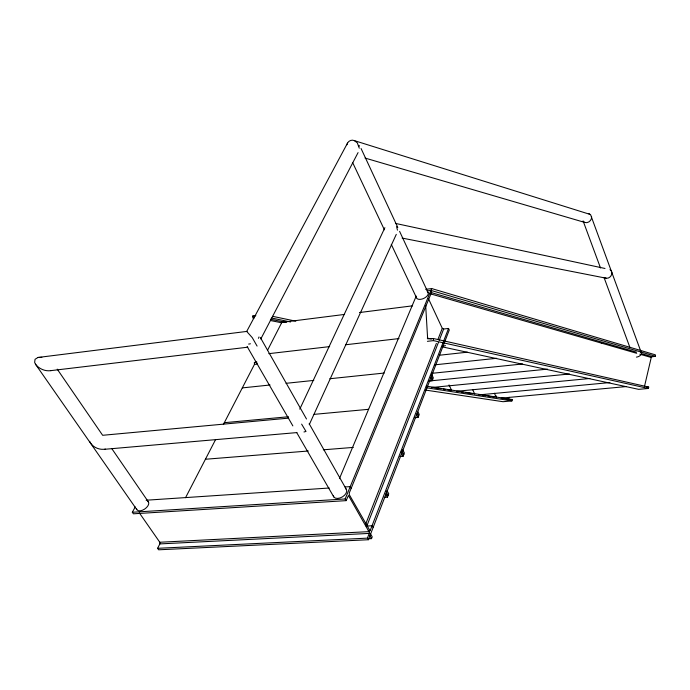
<?xml version="1.0" encoding="UTF-8"?>
<svg xmlns="http://www.w3.org/2000/svg" width="690" height="690" viewBox="0 0 690 690"><rect width="100%" height="100%" fill="white"/><g stroke="black" fill="none" stroke-linecap="round" stroke-linejoin="round"><path stroke-width="1.03" d="M139.268 512.774L159.795 542.254L159.864 543.91L157.579 548.317L158.622 549.801L368.4 539.735L367.485 538.131L369.426 532.499L348.467 495.524L346.113 500.647L133.403 513.809L132.325 512.265L135.24 506.934M441.816 346.76L638.638 389.35L648.384 388.461L648.695 387.081L433.363 338.514L427.645 338.842L425.67 305.36M644.408 386.78L651.369 356.92L655.5 356.281L655.405 354.85L431.69 288.567L425.678 289.352M425.523 390.074L503.027 401.701L511.963 400.89L512.385 399.562L426.308 386.15M508.53 399.251L509.151 397.337M346.932 144.779C347.45 141.39 351.262 139.13 354.427 140.648L590.519 214.538L641.415 352.978M368.4 539.735L449.268 330.01L448.543 328.44L443.653 329.018L442.281 328.328L428.352 298.46M368.305 538.795L371.531 538.64L372.212 536.855L370.358 533.568M384.235 497.352L387.452 497.154L388.755 493.773L386.969 490.504M399.95 456.461L403.167 456.219L404.392 453.02L402.693 449.759M414.845 417.717L418.054 417.441L419.218 414.405L417.993 411.964M428.973 380.966L432.173 380.647L433.286 377.766L431.716 374.532M426.963 290.921L430.931 290.404L431.681 292.034L349.269 492.953L349.364 494.782L370.064 530.86L448.543 328.44M365.614 524.279L436.382 343.404M437.917 339.48L442.281 328.328M365.881 525.84L366.804 526.047L438.426 342.413M439.194 340.463L443.653 329.018M346.113 500.647L345.155 498.965L431.69 288.567M339.411 478.662L416.217 296.079M309.293 424.557L396.284 234.359M299.779 409.144L384.891 227.657M267.565 350.244L281.856 322.359L344.577 314.424M185.541 497.714L215.599 439.565M223.353 424.566L254.455 364.389L254.386 362.44L256.982 362.147M255.869 361.663L255.386 362.586L254.386 362.44M260.811 338.954L358.067 152.611M347.501 143.132L246.701 331.442L252.281 337.669L257.085 346.087M246.977 331.398L37.985 357.472L35.043 359.292L34.647 362.397L35.466 364.173L136.801 509.608M105.354 449.078C99.308 450.294 92.124 447.12 89.631 441.333M254.532 317.754L252.807 317.978L252.738 316.037L255.843 315.632M51.146 370.59C45.316 371.599 38.985 368.9 35.466 364.173M359.464 312.544L412.62 305.825M37.985 357.472L41.84 357.334M50.62 370.668L247.736 347.199M268.824 353.66L329.647 346.613M345.647 344.759L399.001 338.583M427.421 341.317L433.467 340.627L648.384 388.461M254.455 364.389L257.577 364.035M442.393 346.044L445.593 345.69M439.521 355.221L467.363 352.193M434.562 364.855L496.653 358.291M242.302 387.901L270.049 384.994M286.048 383.321L313.795 380.414M329.803 378.741L384.218 373.048M432.035 373.307L522.589 363.992M428.809 381.044L547.463 369.133M431.837 387.495L569.5 373.989M456.53 391.29L589.898 378.482M478.489 394.93L609.917 382.562M224.319 422.694L288.463 416.743M314.114 414.362L368.632 409.308M501.087 398.139L626.486 386.555M288.662 418.131L102.646 435.295L57.227 369.15M509.841 399.795L512.385 399.562M646.849 387.254L648.695 387.081M104.923 449.268L296.916 432.587M303.971 431.974L305.998 431.44L301.616 424.134M205.422 459.255L308.301 451.01M323.308 449.811L353.315 447.405M146.133 500.216L329.225 488.02M345.026 486.968L350.235 486.623L351.176 488.296M132.325 512.265L345.155 498.965M366.804 526.047L372.264 525.754L373.169 527.358M368.313 530.532L370.461 530.429M159.795 542.254L369.21 531.628M159.864 543.91L369.305 533.413M157.579 548.317L367.485 538.131M402.115 238.076L606.208 278.217C610.641 279.01 614.367 272.058 609.977 269.635M495.67 396.06L496.472 396.112M426.748 387.806L511.963 400.89M434.122 387.685L441.333 388.806M443.394 389.126L445.455 389.453M447.517 389.772L450.613 390.247M461.024 391.868L463.128 392.196M465.233 392.524L472.598 393.662M482.827 395.258L485.924 395.741M487.994 396.06L490.055 396.379M492.125 396.698L494.187 397.017M504.373 398.604L507.486 399.087M252.738 316.037L254.843 316.469M270.333 320.488L281.632 322.791M270.428 319.228L286.255 322.48M271.601 318.03L290.594 321.963M272.585 316.322L295.794 321.178M395.465 223.405L605.009 268.479M427.308 338.109L431.405 339.031M588.579 213.676L589.631 213.96M365.027 158.053L584.663 222.404C588.234 223.802 592.27 220.032 591.563 216.375M430.18 293.759L636.723 353.297M639.82 354.186L651.188 357.463M431.129 292.551L636.404 352.159M641.562 353.651L651.869 356.652M430.931 290.404L655.5 356.281M605.173 277.906L606.208 278.217M354.427 140.648L357.299 142.864L359.283 148.186M583.783 221.826L584.663 222.404M111.694 448.466L148.462 501.992M247.132 346.535L292.853 425.894M296.622 432.432L333.736 496.86M260.363 337.514L306.498 418.994M309.146 423.677L346.268 489.236M369.469 535.017L371.531 538.64M385.667 493.876L387.452 497.154M386.141 491.849L388.099 495.463M401.899 451.018L403.779 454.615M401.037 452.14L403.167 456.219M417.286 413.232L418.64 415.915M416.415 414.19L418.054 417.441M431 375.636L432.734 379.198M430.612 377.413L432.173 380.647M449.026 384.934L451.639 390.411M352.737 162.788L384.399 229.805M391.282 244.372L416.519 297.787M361.086 148.54L397.794 227.467M399.605 231.366L428.154 292.75M472.65 389.591L474.703 393.99M494.394 393.257L496.248 397.345M601.361 343.034L601.542 343.508M396.586 226.648L397.466 230.149M583.085 220.886L600.507 267.97M604.017 277.458L629.875 347.355M433.363 338.514L433.467 340.627M427.662 291.999A6.348 3.424 -25.2 0 1 427.257 295.794A6.348 3.424 -25.2 0 1 421.918 299.072L420.4 299.356A6.348 3.424 -25.2 0 1 416.432 296.864M147.746 501.276A6.969 3.847 -34.2 0 1 144.607 509.117A6.969 3.847 -34.2 0 1 136.491 508.625M641.157 352.314A4.468 2.734 -19.6 0 1 640.449 355.264A4.468 2.734 -19.6 0 1 636.404 357.11M345.405 488.391A7.34 4.511 -30.2 0 1 342.481 496.843A7.34 4.511 -30.2 0 1 333.313 495.748M259.017 336.953A7.995 4.114 -29.2 0 1 258.396 338.316M250.418 343.767A7.995 4.114 -29.2 0 1 248.624 344.06M359.309 145.487A6.84 3.053 -25.3 0 1 358.921 146.47"/></g></svg>
